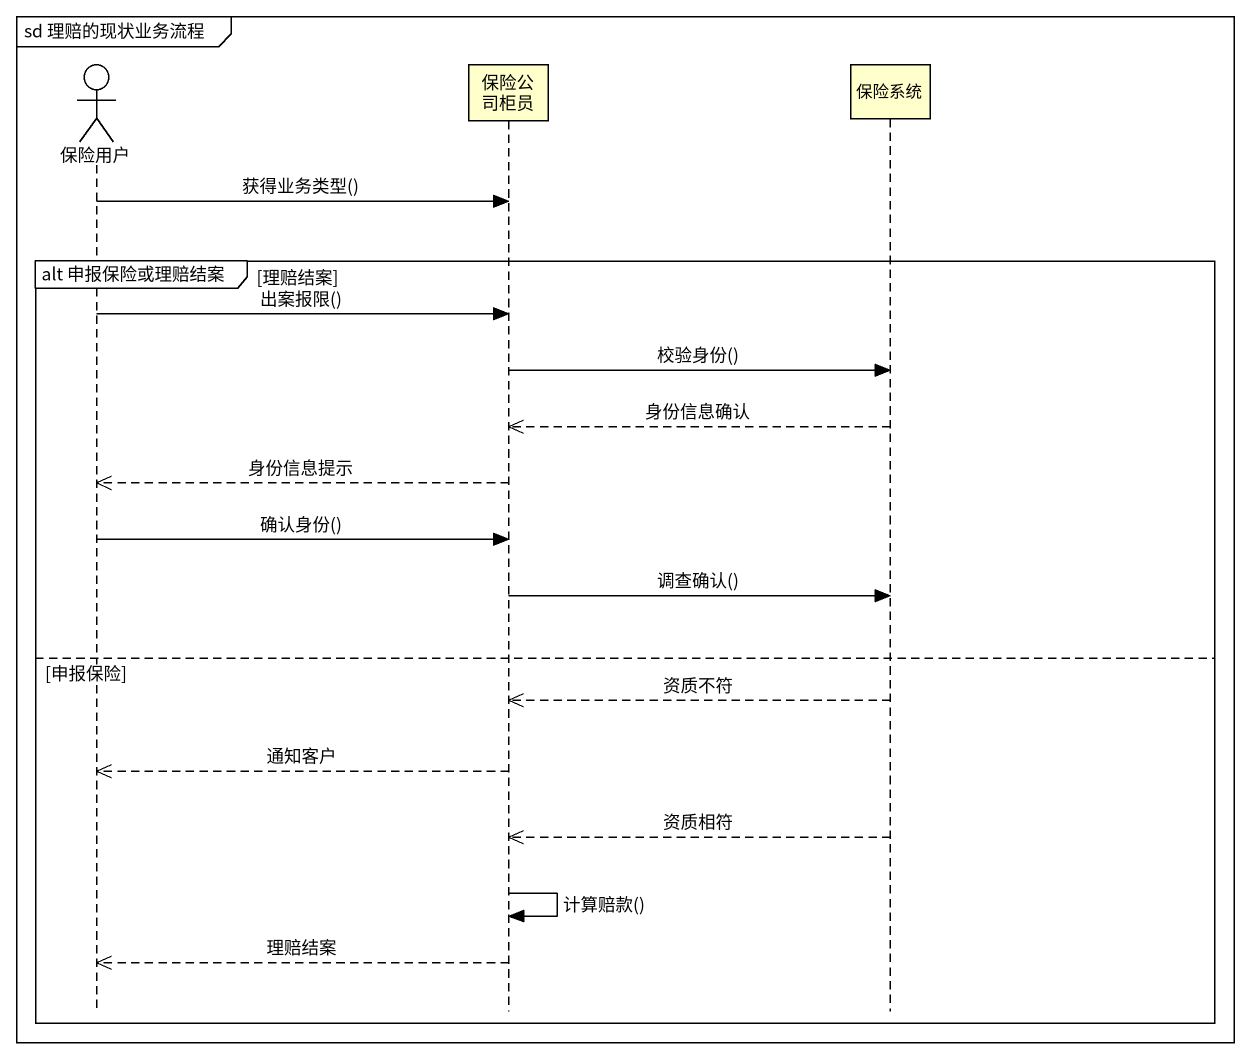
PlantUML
@startuml
mainframe sd 理赔的现状业务流程
hide footbox
actor 保险用户
participant 保险公司柜员
participant 保险系统

保险用户 -> 保险公司柜员 : 获得业务类型()
group alt 申报保险或理赔结案 [理赔结案]
  保险用户 -> 保险公司柜员 : 出案报限()
  保险公司柜员 -> 保险系统 : 校验身份()
  保险系统 -->> 保险公司柜员 : 身份信息确认
  保险公司柜员 -->> 保险用户 : 身份信息提示
  保险用户 -> 保险公司柜员 : 确认身份()
  保险公司柜员 -> 保险系统 : 调查确认()
else 申报保险
  保险系统 -->> 保险公司柜员 : 资质不符
  保险公司柜员 -->> 保险用户 : 通知客户
  保险系统 -->> 保险公司柜员 : 资质相符
  保险公司柜员 -> 保险公司柜员 : 计算赔款()
  保险公司柜员 -->> 保险用户 : 理赔结案
end
@enduml
